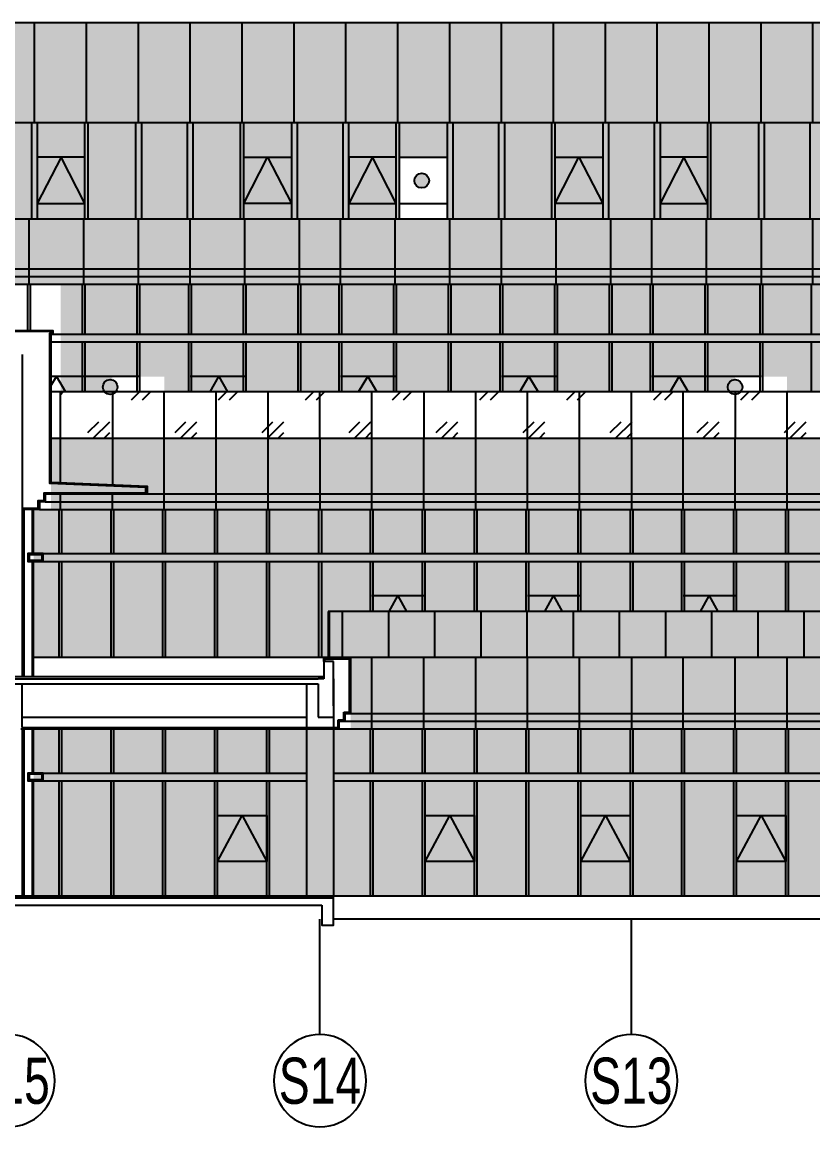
# Model space of a CAD drawing. Extents: x 1849385 to 2804940, y -773301 to -409130.
# Drawn here: x 2219001 to 2239556, y -644911 to -616208 of the extents above; entities that cross this region are included whole.
import ezdxf
from ezdxf.enums import TextEntityAlignment as Align

# ---------------------------------------------------------------- set-up
doc = ezdxf.new("R2010")
doc.units = 0
for name, color, linetype in [('#填充层', 8, 'Continuous'), ('#幕墙分格线-立面', 7, 'Continuous'), ('#标注', 1, 'Continuous'), ('#结构边线+内凹外凸边线', 5, 'Continuous'), ('1-WIN-1', 3, 'Continuous'), ('A-AL', 63, 'Continuous'), ('A-BEAM-PLAN-C', 2, 'Continuous'), ('A-WALL-E', 7, 'Continuous'), ('dim', 7, 'Continuous'), ('L立面-粗线', 7, 'Continuous'), ('L立面-细线', 5, 'Continuous'), ('消防救援', 1, 'Continuous')]:
    doc.layers.add(name, color=color, linetype=linetype)
doc.styles.add('JHZX', font='jrs.shx', dxfattribs={"width": 0.6, "bigfont": 'jhz.shx'})
pattern_1 = [(45, (-2310428.604579636, 616218.279194143), (-1131.370849898476, 1131.370849898476), [800, -800]), (45, (-2310428.604579636, 616501.1219066178), (-1131.370849898476, 1131.370849898476), [400, -1200]), (45, (-2310145.761867161, 616218.279194143), (-1131.370849898476, 1131.370849898476), [400, -1200])]

# ---------------------------------------------------------------- blocks, each defined once
blk = doc.blocks.new('*U6')
at = {"linetype": 'ByBlock'}
blk.add_line((-8.960830237663566e-17, -20), (0, -10.02375), dxfattribs=at)
blk.add_circle((0, -24), 4, dxfattribs=at)
at = {"color": 2, "linetype": 'ByBlock', "style": 'JHZX', "width": 0.75}
blk.add_attdef('AXES', text='', height=4, dxfattribs=at).set_placement((0, -24), align=Align.MIDDLE_CENTER)
blk = doc.blocks.new('A$C1BDD5639')
at = {"layer": '消防救援', "linetype": 'ByBlock'}
h = blk.add_hatch(color=256, dxfattribs=at)
h.dxf.hatch_style = 1
edge = h.paths.add_edge_path()
edge.add_arc((-283.3981844717637, 16.24005605746061), 191.414887807332, 0, 360)
blk.add_circle((-283.3981844717637, 16.24005605746061), 191.414887807332, dxfattribs=at)
blk = doc.blocks.new('A$C1b7c4d9e')
at = {"layer": '#标注', "color": 6, "ltscale": 300}
blk.add_lwpolyline([(-693.9752367627807, 0), (693.9752367627807, 0), (693.9752367627807, -1200), (-693.9752367627807, -1200)], close=True, dxfattribs=at)
blk.add_lwpolyline([(-693.9752367627807, -1200), (0, 0), (693.9752367627807, -1200)], dxfattribs=at)
blk = doc.blocks.new('A$C27fe7896')
at = {"layer": '#标注', "color": 6, "ltscale": 300}
for points in [[(-595.7580820610747, 1.164153218269348e-10), (595.7580820610747, 0), (595.7580820610747, -1200), (-595.7580820610747, -1199.999999999884), (-595.7580820610747, 1.164153218269348e-10)], [(-595.7580820610747, -1199.999999999884), (0, 5.820766091346741e-11), (595.7580820610747, -1200)]]:
    blk.add_lwpolyline(points, dxfattribs=at)
blk = doc.blocks.new('A$Cd764fef1')
at = {"layer": '#幕墙分格线-立面'}
for p, q in [((14136.91447498836, 23300.00000001467), (132245.3157999068, 23299.9999999993)), ((14136.91447498836, 20699.99999999953), (132245.3157999068, 20699.99999999953)), ((41062.28618747089, 20699.99999999953), (41062.28618747089, 18200.00000000536)), ((41212.28618747089, 20699.99999999953), (41212.28618747089, 18200.00000000536)), ((42450.6504968442, 18200.00000000512), (42450.6504968442, 20699.99999999953)), ((42530.65049684467, 18200.00000000512), (42530.6504968442, 20699.99999999953)), ((43769.01480621798, 20699.99999999953), (43769.01480621798, 18200.00000000559)), ((43919.01480621798, 20699.99999999953), (43919.01480621798, 18200.00000000559)), ((45109.01480621798, 20699.99999999953), (45109.01480621798, 18200.00000000536)), ((45259.01480621798, 20699.99999999953), (45259.01480621798, 18200.00000000536)), ((46497.37911559129, 18200.00000000512), (46497.37911559176, 20699.99999999953)), ((46577.37911559176, 18200.00000000512), (46577.37911559176, 20699.99999999953)), ((47815.74342496507, 20699.99999999953), (47815.74342496507, 18200.00000000559)), ((47965.74342496507, 20699.99999999953), (47965.74342496507, 18200.00000000559)), ((49155.74342496507, 20699.99999999953), (49155.74342496507, 18200.00000000536)), ((49305.74342496507, 20699.99999999953), (49305.74342496507, 18200.00000000536)), ((50544.10773433838, 18200.00000000512), (50544.10773433838, 20699.99999999953)), ((50624.10773433885, 18200.00000000512), (50624.10773433838, 20699.99999999953)), ((51862.47204371216, 20699.99999999953), (51862.47204371216, 18200.00000000559)), ((52012.47204371216, 20699.99999999953), (52012.47204371216, 18200.00000000559)), ((53202.47204371216, 20699.99999999953), (53202.47204371216, 18200.00000000536)), ((53352.47204371216, 20699.99999999953), (53352.47204371216, 18200.00000000536)), ((54590.83635308547, 18200.00000000512), (54590.83635308594, 20699.99999999953)), ((54670.83635308594, 18200.00000000512), (54670.83635308594, 20699.99999999953)), ((55909.20066245925, 20699.99999999953), (55909.20066245925, 18200.00000000559)), ((56059.20066245925, 20699.99999999953), (56059.20066245925, 18200.00000000559)), ((57249.20066245925, 20699.99999999953), (57249.20066245925, 18200.00000000536)), ((57399.20066245925, 20699.99999999953), (57399.20066245925, 18200.00000000536)), ((58637.56497183256, 18200.00000000512), (58637.56497183256, 20699.99999999953)), ((58717.56497183302, 18200.00000000512), (58717.56497183256, 20699.99999999953)), ((59955.92928120634, 20699.99999999953), (59955.92928120634, 18200.00000000559)), ((60105.92928120634, 20699.99999999953), (60105.92928120634, 18200.00000000559)), ((61295.92928120634, 20699.99999999953), (61295.92928120634, 18200.00000000536)), ((13936.91447498789, 18200.00000001164), (141738.7730374015, 18199.99999999977)), ((40998.07500151498, 16500.00000000047), (40998.07500151498, 18200.00000000698)), ((42420.04245886486, 16500.00000000047), (42420.04245886486, 18200.00000000698)), ((43842.01329635037, 16500.00000000151), (43842.01329635037, 18200.00000000803)), ((45186.05301250052, 16500.00000000151), (45186.05301250052, 18200.00000000803)), ((46608.07035260601, 16500.00000000151), (46608.07035260601, 18200.00000000803)), ((48029.97311010817, 16500.00000000338), (48029.97311010817, 18200.0000000099)), ((49091.5137398215, 16500.00000000151), (49091.5137398215, 18200.00000000803)), ((50513.41649732227, 16500.00000000151), (50513.41649732227, 18200.00000000803)), ((51935.43383742869, 16500.00000000151), (51935.43383742869, 18200.00000000803)), ((53279.47355357837, 16500.00000000151), (53279.47355357837, 18200.00000000803)), ((54701.44439106528, 16500.0000000014), (54701.44439106714, 18200.00000000768)), ((56123.41184841236, 16500.00000000116), (56123.41184841422, 18200.00000000733)), ((57184.98952718312, 16500.00000000268), (57184.98952718312, 18200.00000000873)), ((58606.89228402777, 16500.00000000268), (58606.89228402916, 18200.0000000085)), ((60028.90678885486, 18200.00000000838), (60028.90678885346, 16500.00000000256)), ((61372.94988079555, 16500.00000000163), (61372.94988079555, 18200.0000000071)), ((13936.91447498789, 16899.99999999895), (141738.7730374015, 16899.9999999993)), ((14086.91447498789, 16699.99999999884), (141588.7730374015, 16699.9999999993)), ((14236.91447498789, 16500.00000000233), (141438.7730374015, 16499.9999999993)), ((40963.07500151498, 15299.9999999993), (40963.07500151498, 16500.00000000035)), ((41033.07500151498, 15299.9999999993), (41033.07500151498, 16500.00000000035)), ((42385.04245886486, 15199.99999999476), (42385.04245886486, 16500.00000000035)), ((42455.04245886486, 15199.99999999476), (42455.04245886486, 16500.00000000035)), ((43807.01329635037, 15199.99999999581), (43807.01329635037, 16500.0000000014)), ((43877.01329635037, 15199.99999999581), (43877.01329635037, 16500.0000000014)), ((45151.05301250052, 15199.99999999581), (45151.05301250052, 16500.0000000014)), ((45221.05301250052, 15199.99999999581), (45221.05301250052, 16500.0000000014)), ((46573.07035260601, 15199.99999999581), (46573.07035260601, 16500.0000000014)), ((46643.07035260601, 15199.99999999581), (46643.07035260601, 16500.0000000014)), ((47994.97311010817, 15199.99999999767), (47994.97311010817, 16500.00000000326)), ((48064.97311010817, 15199.99999999767), (48064.97311010817, 16500.00000000326)), ((49056.5137398215, 15199.99999999581), (49056.5137398215, 16500.0000000014)), ((49126.5137398215, 15199.99999999581), (49126.5137398215, 16500.0000000014)), ((50478.41649732227, 15199.99999999581), (50478.41649732227, 16500.0000000014)), ((50548.41649732227, 15199.99999999581), (50548.41649732227, 16500.0000000014)), ((51900.43383742869, 15199.99999999581), (51900.43383742869, 16500.0000000014)), ((51970.43383742869, 15199.99999999581), (51970.43383742869, 16500.0000000014)), ((53244.47355357837, 15199.99999999581), (53244.47355357837, 16500.0000000014)), ((53314.47355357837, 15199.99999999581), (53314.47355357837, 16500.0000000014)), ((54666.44439106528, 15199.99999999569), (54666.44439106574, 16500.00000000116)), ((54736.44439106528, 15199.99999999569), (54736.44439106574, 16500.00000000116)), ((56088.41184841236, 15199.99999999546), (56088.41184841283, 16500.00000000093)), ((56158.41184841236, 15199.99999999546), (56158.41184841283, 16500.00000000093)), ((57149.98952718312, 15199.99999999697), (57149.98952718312, 16500.00000000244)), ((57219.98952718312, 15199.99999999697), (57219.98952718312, 16500.00000000244)), ((58571.89228402777, 15199.99999999697), (58571.89228402823, 16500.00000000244)), ((58641.89228402777, 15199.99999999697), (58641.89228402823, 16500.00000000244)), ((59993.90678885393, 16500.00000000244), (59993.90678885346, 15199.99999999686)), ((60063.90678885393, 16500.00000000244), (60063.90678885346, 15199.99999999686)), ((61337.94988079555, 15199.99999999593), (61337.94988079555, 16500.00000000116)), ((41567.28618747089, 15199.99999999604), (141538.7730374015, 15199.99999999581)), ((41567.28618747089, 14999.99999999604), (141538.7730374015, 14999.99999999581)), ((42385.04245886533, 13699.99999999837), (42385.04245886486, 14999.99999999476)), ((42455.04245886533, 13699.99999999837), (42455.04245886486, 14999.99999999476)), ((43807.01329635084, 13699.99999999942), (43807.01329635037, 14999.99999999581)), ((43877.01329635084, 13699.99999999942), (43877.01329635037, 14999.99999999581)), ((45151.05301250098, 13699.99999999942), (45151.05301250052, 14999.99999999581)), ((45221.05301250098, 13699.99999999942), (45221.05301250052, 14999.99999999581)), ((46573.07035260648, 13699.99999999942), (46573.07035260601, 14999.99999999581)), ((46643.07035260648, 13699.99999999942), (46643.07035260601, 14999.99999999581)), ((47994.97311010864, 13700.00000000128), (47994.97311010817, 14999.99999999767)), ((48064.97311010864, 13700.00000000128), (48064.97311010817, 14999.99999999767)), ((49056.51373982197, 13699.99999999942), (49056.5137398215, 14999.99999999581)), ((49126.51373982197, 13699.99999999942), (49126.5137398215, 14999.99999999581)), ((50478.41649732273, 13699.99999999942), (50478.41649732227, 14999.99999999581)), ((50548.41649732273, 13699.99999999942), (50548.41649732227, 14999.99999999581)), ((51900.43383742915, 13699.99999999942), (51900.43383742869, 14999.99999999581)), ((51970.43383742915, 13699.99999999942), (51970.43383742869, 14999.99999999581)), ((53244.47355357883, 13699.99999999942), (53244.47355357837, 14999.99999999581)), ((53314.47355357883, 13699.99999999942), (53314.47355357837, 14999.99999999581)), ((54666.44439106574, 13699.99999999919), (54666.44439106528, 14999.99999999558)), ((54736.44439106621, 13699.99999999919), (54736.44439106528, 14999.99999999558)), ((56088.41184841236, 13699.99999999895), (56088.41184841236, 14999.99999999546)), ((56158.41184841236, 13699.99999999895), (56158.41184841236, 14999.99999999546)), ((57149.98952718358, 13700.00000000035), (57149.98952718312, 14999.99999999686)), ((57219.98952718358, 13700.00000000035), (57219.98952718312, 14999.99999999686)), ((58571.89228402823, 13700.00000000047), (58571.89228402777, 14999.99999999686)), ((58641.89228402777, 13700.00000000047), (58641.89228402777, 14999.99999999686)), ((59993.90678885346, 14999.99999999686), (59993.90678885393, 13700.00000000047)), ((60063.90678885346, 14999.99999999686), (60063.90678885393, 13700.00000000047)), ((61337.94988079602, 13699.9999999993), (61337.94988079555, 14999.99999999581)), ((113308.401324918, 13699.99999999953), (41567.28618747042, 13699.9999999993)), ((44514.01480621472, 12500.00000000559), (44514.01480621472, 13699.9999999993)), ((45862.92434579786, 12500.00000000559), (45862.92434579786, 13699.9999999993)), ((47211.8338853796, 12500.00000000547), (47211.83388537914, 13699.9999999993)), ((48560.74342496227, 12500.00000000559), (48560.7434249646, 13699.9999999993)), ((49909.65296454448, 12500.00000000547), (49909.65296454262, 13699.9999999993)), ((51258.56250412669, 13699.9999999993), (51258.56250412716, 12500.00000000547)), ((52607.4720437089, 12500.00000000547), (52607.4720437089, 13699.9999999993)), ((53956.38158329111, 12500.00000000559), (53956.38158329343, 13699.99999999942)), ((55305.29112287378, 12500.00000000547), (55305.29112287657, 13699.99999999942)), ((56654.20066245552, 12500.00000000559), (56654.20066245552, 13699.99999999942)), ((58003.11020203866, 12500.00000000559), (58003.11020204052, 13699.99999999942)), ((59352.01974162227, 13699.99999999942), (59352.0197416204, 12500.00000000547)), ((60700.92928120308, 12500.00000000559), (60700.92928120354, 13699.99999999942)), ((41567.28618747042, 12500.00000000908), (141738.773037401, 12499.99999999953)), ((44514.01480621751, 10650.00000000093), (44514.01480621751, 12500.00000000873)), ((45862.92434579926, 10650.00000000105), (45862.92434579926, 12500.00000000861)), ((47211.8338853824, 10650.00000000105), (47211.83388538146, 12500.00000000861)), ((48560.74342496507, 12500.00000000838), (48560.74342496507, 10650.00000000093)), ((49909.65296454681, 10650.00000000105), (49909.65296454635, 12500.00000000827)), ((51258.56250412995, 10650.00000000105), (51258.56250412995, 12500.00000000815)), ((52607.47204371169, 10650.00000000093), (52607.47204371076, 12500.00000000803)), ((53956.38158329437, 10650.00000000105), (53956.38158329437, 12500.0000000078)), ((55305.29112287657, 10650.00000000093), (55305.2911228775, 12500.00000000768)), ((56654.20066245925, 12500.00000000768), (56654.20066245925, 10650.00000000093)), ((58003.11020204099, 10650.00000000093), (58003.11020204099, 12500.00000000745)), ((59352.0197416232, 10650.00000000105), (59352.01974162413, 12500.00000000733)), ((60700.92928120587, 10650.00000000093), (60700.92928120587, 12500.00000000722)), ((41417.28618747042, 11049.99999999953), (141738.773037401, 11049.99999999965)), ((40867.28618747089, 6299.999999996158), (40867.28618747089, 10649.99999999907)), ((41087.28618747089, 9499.999999996042), (41087.28618747089, 10649.99999999604)), ((41117.28618747089, 9499.999999996042), (41117.28618747089, 10649.99999999604)), ((41117.28618747089, 9499.999999996042), (41117.28618747089, 10649.99999999593)), ((41267.28618747089, 10650.0000000021), (141438.7730374015, 10649.99999999977)), ((41417.28618747089, 10849.9999999993), (141588.773037401, 10849.99999999965)), ((41781.1957270531, 9499.999999995809), (41781.1957270531, 10650.00000000198)), ((41851.1957270531, 9499.999999995809), (41851.1957270531, 10650.00000000198)), ((43130.10526663531, 9499.999999995925), (43130.10526663531, 10650.00000000186)), ((43200.10526663531, 9499.999999995925), (43200.10526663531, 10650.00000000186)), ((44479.01480621798, 9499.999999995809), (44479.01480621798, 10650.00000000186)), ((44549.01480621798, 9499.999999995809), (44549.01480621798, 10650.00000000186)), ((45827.92434579972, 9499.999999995925), (45827.92434579972, 10650.00000000198)), ((45897.92434579972, 9499.999999995925), (45897.92434579972, 10650.00000000198)), ((47176.83388538286, 9499.999999995925), (47176.83388538286, 10650.00000000186)), ((47246.83388538286, 9499.999999995925), (47246.83388538286, 10650.00000000186)), ((48525.74342496553, 10650.00000000186), (48525.74342496553, 9499.999999995809)), ((48595.74342496553, 10650.00000000186), (48595.74342496553, 9499.999999995809)), ((49874.65296454728, 9499.999999995925), (49874.65296454728, 10650.00000000186)), ((49944.65296454728, 9499.999999995925), (49944.65296454728, 10650.00000000186)), ((51223.56250413042, 9499.999999995925), (51223.56250413042, 10650.00000000186)), ((51293.56250413042, 9499.999999995925), (51293.56250413042, 10650.00000000186)), ((52572.47204371216, 9499.999999995809), (52572.47204371216, 10650.00000000163)), ((52642.47204371216, 9499.999999995809), (52642.47204371216, 10650.00000000163)), ((53921.38158329483, 9499.999999995925), (53921.38158329483, 10650.00000000175)), ((53991.38158329483, 9499.999999995925), (53991.38158329483, 10650.00000000175)), ((55270.29112287704, 9499.999999995809), (55270.2911228775, 10650.00000000175)), ((55340.29112287704, 9499.999999995809), (55340.2911228775, 10650.00000000175)), ((56619.20066245971, 10650.00000000163), (56619.20066245971, 9499.999999995809)), ((56689.20066245971, 10650.00000000163), (56689.20066245971, 9499.999999995809)), ((57968.11020204145, 9499.999999995809), (57968.11020204145, 10650.00000000163)), ((58038.11020204145, 9499.999999995809), (58038.11020204145, 10650.00000000163)), ((59317.01974162366, 9499.999999995925), (59317.01974162366, 10650.00000000151)), ((59387.01974162366, 9499.999999995925), (59387.01974162366, 10650.00000000151)), ((60665.92928120634, 9499.999999995809), (60665.92928120634, 10650.00000000163)), ((60735.92928120634, 9499.999999995809), (60735.92928120634, 10650.00000000163)), ((41367.28618746996, 9499.999999996042), (139938.773037401, 9499.999999996042)), ((41087.28618747089, 6299.999999996158), (41087.28618747089, 9299.999999995925)), ((41117.28618747089, 6299.999999996158), (41117.28618747089, 9299.999999995925)), ((41367.28618746996, 9299.999999996042), (139938.773037401, 9299.999999995925)), ((41781.19572705356, 6800.000000001164), (41781.1957270531, 9299.999999995809)), ((41851.19572705356, 6800.000000001164), (41851.1957270531, 9299.999999995809)), ((43130.10526663624, 6800.000000001164), (43130.10526663531, 9299.999999995809)), ((43200.10526663624, 6800.000000001164), (43200.10526663531, 9299.999999995809)), ((44479.01480621798, 6800.000000001397), (44479.01480621798, 9299.999999995809)), ((44549.01480621798, 6800.000000001397), (44549.01480621798, 9299.999999995809)), ((45827.92434580019, 6800.000000001397), (45827.92434579972, 9299.999999995809)), ((45897.92434580019, 6800.000000001397), (45897.92434579972, 9299.999999995809)), ((47176.83388538333, 6800.00000000163), (47176.83388538286, 9299.999999995809)), ((47246.83388538333, 6800.00000000163), (47246.83388538286, 9299.999999995809)), ((48525.74342496553, 9299.999999995809), (48525.74342496507, 6800.00000000163)), ((48595.74342496553, 9299.999999995809), (48595.74342496507, 6800.00000000163)), ((49874.65296454681, 7999.999999998836), (49874.65296454728, 9299.999999995809)), ((49944.65296454681, 7999.999999998836), (49944.65296454728, 9299.999999995809)), ((51223.56250412995, 7999.999999998836), (51223.56250413042, 9299.999999995809)), ((51293.56250412995, 7999.999999998836), (51293.56250413042, 9299.999999995809)), ((52572.47204371216, 7999.999999998836), (52572.47204371216, 9299.999999995809)), ((52642.47204371216, 7999.999999998836), (52642.47204371216, 9299.999999995809)), ((53921.38158329483, 7999.999999998836), (53921.38158329483, 9299.999999995809)), ((53991.38158329483, 7999.999999998836), (53991.38158329483, 9299.999999995809)), ((55270.29112287657, 7999.999999998836), (55270.29112287704, 9299.999999995809)), ((55340.29112287657, 7999.999999998836), (55340.29112287704, 9299.999999995809)), ((56619.20066245971, 9299.999999995809), (56619.20066245925, 7999.999999998836)), ((56689.20066245971, 9299.999999995809), (56689.20066245925, 7999.999999998836)), ((57968.11020204192, 7999.999999998836), (57968.11020204145, 9299.999999995809)), ((58038.11020204192, 7999.999999998836), (58038.11020204145, 9299.999999995809)), ((59317.01974162413, 7999.999999998836), (59317.01974162366, 9299.999999995809)), ((59387.01974162413, 7999.999999998836), (59387.01974162366, 9299.999999995809)), ((60665.92928120634, 7999.999999998836), (60665.92928120634, 9299.999999995809)), ((60735.92928120634, 7999.999999998836), (60735.92928120634, 9299.999999995809)), ((80949.57237494178, 7999.999999998952), (48770.74342496507, 7999.999999998836)), ((48770.74342496507, 7999.999999999302), (48770.74342496507, 6799.999999999302)), ((48785.74342496507, 7999.999999999302), (48785.74342496507, 6799.999999999302)), ((48800.74342496507, 7999.999999999302), (48800.74342496507, 6799.999999999302)), ((48660.74342496507, 6699.999999999302), (48660.74342496507, 6799.999999999302)), ((48690.74342496507, 6769.999999999302), (49330.74342496507, 6769.999999999302)), ((48690.74342496507, 6699.999999999302), (48690.74342496507, 6769.999999999302)), ((49330.74342496507, 5379.999999999302), (49330.74342496507, 6769.999999999302)), ((49909.65296454681, 4949.999999999418), (49909.65296454681, 6800.000000008382)), ((51258.56250412902, 4949.999999999534), (51258.56250412902, 6800.000000008265)), ((52607.47204371169, 4949.999999999418), (52607.47204371169, 6800.000000008149)), ((53956.38158329343, 4949.999999999534), (53956.38158329343, 6800.000000008033)), ((55305.29112287657, 4949.999999999534), (55305.29112287657, 6800.000000007916)), ((56654.20066245925, 6800.0000000078), (56654.20066245925, 4949.999999999418)), ((58003.11020204052, 4949.999999999651), (58003.11020204052, 6800.000000007683)), ((59352.01974162273, 4949.999999999767), (59352.01974162273, 6800.000000007567)), ((60700.9292812054, 4949.999999999651), (60700.9292812054, 6800.000000007451)), ((40817.28618747136, 4979.999999999302), (40817.28618747136, 6119.999999999418)), ((49030.74342496553, 5179.999999999302), (49180.74342496507, 5179.999999999302)), ((49030.74342496507, 4979.999999999302), (49030.74342496553, 5179.999999999302)), ((49180.74342496507, 5379.999999999302), (49330.74342496507, 5379.999999999302)), ((49180.74342496507, 5179.999999999302), (49180.74342496507, 5379.999999999302)), ((49210.74342496507, 5349.999999999302), (80584.57237494132, 5349.999999999418)), ((40817.28618747136, 4979.999999999302), (49030.74342496507, 4979.999999999302)), ((40867.28618747089, 599.9999999961583), (40867.28618747089, 4949.999999999069)), ((40867.28618747089, 4949.999999999069), (49060.74342496507, 4949.999999999302)), ((41087.28618747089, 3799.999999996042), (41087.28618747089, 4949.999999996042)), ((41117.28618747089, 3799.999999996042), (41117.28618747089, 4949.999999996042)), ((41117.28618747089, 3799.999999996042), (41117.28618747089, 4949.999999995925)), ((41781.1957270531, 3799.999999996042), (41781.1957270531, 4950.000000000466)), ((41851.1957270531, 3799.999999996042), (41851.1957270531, 4950.000000000466)), ((43130.10526663624, 3799.999999996042), (43130.10526663624, 4950.000000000466)), ((43200.10526663624, 3799.999999996042), (43200.10526663624, 4950.000000000466)), ((44479.01480621798, 3799.999999995925), (44479.01480621798, 4950.000000000349)), ((44549.01480621798, 3799.999999995925), (44549.01480621798, 4950.000000000349)), ((45827.92434580065, 3799.999999996042), (45827.92434580065, 4950.000000000233)), ((45897.92434580065, 3799.999999996042), (45897.92434580065, 4950.000000000233)), ((47176.83388538286, 3799.999999995925), (47176.83388538286, 4950.000000000233)), ((47246.83388538286, 3799.999999995925), (47246.83388538286, 4950.000000000233)), ((48560.74342496507, 4950.000000001863), (156925.6875123894, 4949.999999999302)), ((49060.74342496553, 5149.999999999302), (80734.57237494178, 5149.999999999302)), ((49874.65296454728, 3799.999999995925), (49874.65296454728, 4950.000000001863)), ((49944.65296454728, 3799.999999995925), (49944.65296454728, 4950.000000001863)), ((51223.56250412948, 3799.999999996042), (51223.56250412948, 4950.000000001863)), ((51293.56250412948, 3799.999999996042), (51293.56250412948, 4950.000000001863)), ((52572.47204371216, 3799.999999995925), (52572.47204371216, 4950.000000001863)), ((52642.47204371216, 3799.999999995925), (52642.47204371216, 4950.000000001863)), ((53921.3815832939, 3799.999999996042), (53921.3815832939, 4950.000000001863)), ((53991.3815832939, 3799.999999996042), (53991.3815832939, 4950.000000001863)), ((55270.29112287704, 3799.999999996042), (55270.29112287704, 4950.000000001746)), ((55340.29112287704, 3799.999999996042), (55340.29112287704, 4950.000000001746)), ((56619.20066245971, 4950.000000001746), (56619.20066245971, 3799.999999995925)), ((56689.20066245971, 4950.000000001746), (56689.20066245971, 3799.999999995925)), ((57968.11020204099, 3799.999999996158), (57968.11020204099, 4950.00000000163)), ((58038.11020204099, 3799.999999996158), (58038.11020204099, 4950.00000000163)), ((59317.0197416232, 3799.999999996275), (59317.0197416232, 4950.000000001746)), ((59387.0197416232, 3799.999999996275), (59387.0197416232, 4950.000000001746)), ((60665.92928120587, 3799.999999996158), (60665.92928120587, 4950.000000001746)), ((60735.92928120587, 3799.999999996158), (60735.92928120587, 4950.000000001746)), ((41367.28618746996, 3799.999999996042), (48210.7434249646, 3799.999999996042)), ((48910.7434249646, 3799.999999996042), (157025.6875123894, 3799.999999996042)), ((41087.28618747089, 599.9999999961583), (41087.28618747089, 3599.999999995925)), ((41117.28618747089, 599.9999999961583), (41117.28618747089, 3599.999999995925)), ((41367.28618746996, 3599.999999995925), (48210.7434249646, 3599.999999995925)), ((41781.19572705263, 599.9999999995343), (41781.1957270531, 3599.999999995809)), ((41851.19572705263, 599.9999999995343), (41851.1957270531, 3599.999999995809)), ((43130.10526663577, 599.9999999995343), (43130.10526663624, 3599.999999995925)), ((43200.10526663577, 599.9999999995343), (43200.10526663624, 3599.999999995925)), ((44479.01480621798, 599.9999999995343), (44479.01480621798, 3599.999999995809)), ((44549.01480621798, 599.9999999995343), (44549.01480621798, 3599.999999995809)), ((45827.92434579972, 599.9999999995343), (45827.92434580065, 3599.999999995925)), ((45897.92434579972, 599.9999999995343), (45897.92434580065, 3599.999999995925)), ((47176.8338853824, 599.9999999995343), (47176.83388538286, 3599.999999995809)), ((47246.8338853824, 599.9999999995343), (47246.83388538286, 3599.999999995809)), ((48910.7434249646, 3599.999999996042), (157025.6875123894, 3599.999999995925)), ((49874.65296454774, 599.9999999995343), (49874.65296454728, 3599.999999995809)), ((49944.65296454774, 599.9999999995343), (49944.65296454728, 3599.999999995809)), ((51223.56250413042, 599.9999999995343), (51223.56250412948, 3599.999999995925)), ((51293.56250413042, 599.9999999995343), (51293.56250412948, 3599.999999995925)), ((52572.47204371216, 599.9999999995343), (52572.47204371216, 3599.999999995809)), ((52642.47204371216, 599.9999999995343), (52642.47204371216, 3599.999999995809)), ((53921.38158329437, 599.9999999995343), (53921.3815832939, 3599.999999995925)), ((53991.38158329437, 599.9999999995343), (53991.3815832939, 3599.999999995925)), ((55270.2911228775, 599.9999999995343), (55270.29112287704, 3599.999999995809)), ((55340.2911228775, 599.9999999995343), (55340.29112287704, 3599.999999995809)), ((56619.20066245971, 3599.999999995809), (56619.20066245925, 599.9999999997672)), ((56689.20066245971, 3599.999999995809), (56689.20066245925, 599.9999999997672)), ((57968.11020204145, 599.9999999997672), (57968.11020204099, 3599.999999996042)), ((58038.11020204145, 599.9999999997672), (58038.11020204099, 3599.999999996042)), ((59317.01974162413, 599.9999999997672), (59317.0197416232, 3599.999999996158)), ((59387.01974162413, 599.9999999997672), (59387.0197416232, 3599.999999996158)), ((60665.92928120587, 599.9999999997672), (60665.92928120587, 3599.999999996042)), ((60735.92928120587, 599.9999999997672), (60735.92928120587, 3599.999999996042)), ((157025.6875123889, 599.9999999997672), (48910.74342496507, 599.9999999997672))]:
    blk.add_line(p, q, dxfattribs=at)
at = {"layer": '#幕墙分格线-立面', "ltscale": 300}
for points in [[(41137.28618747089, 20699.99999999953), (41137.28618747089, 23300.00000001432)], [(42490.6504968442, 20699.99999999732), (42490.6504968442, 23300.00000001094)], [(43844.01480621798, 20699.99999999953), (43844.01480621798, 23300.00000001432)], [(45184.01480621798, 20699.99999999953), (45184.01480621798, 23300.00000001432)], [(46537.37911559176, 20699.99999999581), (46537.37911559176, 23300.00000000943)], [(47890.74342496507, 20699.99999999953), (47890.74342496507, 23300.00000001432)], [(49230.74342496507, 20699.99999999953), (49230.74342496507, 23300.00000001432)], [(50584.10773433838, 20699.99999999732), (50584.10773433838, 23300.00000001094)], [(51937.47204371216, 20699.99999999953), (51937.47204371216, 23300.00000001432)], [(53277.47204371216, 20699.99999999953), (53277.47204371216, 23300.00000001432)], [(54630.83635308547, 20699.99999999651), (54630.83635308547, 23300.00000001013)], [(55984.20066245925, 20699.99999999953), (55984.20066245925, 23300.00000001432)], [(57324.20066245925, 20699.99999999953), (57324.20066245925, 23300.00000001432)], [(58677.56497183256, 20699.99999999732), (58677.56497183256, 23300.00000001094)], [(60030.92928120634, 20699.99999999953), (60030.92928120634, 23300.00000001432)], [(61370.92928120634, 20699.99999999953), (61370.92928120634, 23300.00000001432)]]:
    blk.add_lwpolyline(points, dxfattribs=at)
at = {"layer": '#幕墙分格线-立面'}
for points in [[(50624.10773433838, 19800.00000000035), (51862.47204371216, 19800.00000000035)], [(50624.10773433838, 18600.00000000035), (51862.47204371216, 18600.00000000035)], [(40522.28618746949, 14950.9044031048), (40522.28618746949, 15299.9999999993), (41617.28618747089, 15299.99999999942), (41617.28618747089, 15199.99999999953), (41567.28618747089, 15199.99999999953), (41567.28618747089, 11356.38297872269), (44067.28618747089, 11249.9999999993), (44067.28618747089, 11049.9999999993), (41417.28618747089, 11049.9999999993), (41417.28618747089, 10849.9999999993), (41267.28618747089, 10849.9999999993), (41267.28618747089, 10649.9999999993), (40817.28618746996, 10649.9999999993)], [(40817.28618746996, 10679.9999999993), (41237.28618747089, 10679.9999999993), (41237.28618747089, 10879.9999999993), (41387.28618747089, 10879.9999999993), (41387.28618747089, 11079.9999999993), (44037.28618747089, 11079.9999999993), (44037.28618747089, 11219.9999999993), (41537.28618747089, 11326.38297872269), (41537.28618747089, 15229.99999999953), (41587.28618747089, 15229.99999999953), (41587.28618747089, 15269.99999999942), (40552.28618746949, 15269.9999999993), (40552.28618746949, 14950.30146770121)], [(41816.19572705263, 11345.79108342144), (41816.1957270503, 12500.00000000559), (41816.19572705124, 13699.9999999993)], [(43165.10526663484, 13699.99999999919), (43165.10526663484, 12500.00000000885), (43165.10526663484, 11288.39067748166)], [(41816.19572705263, 10650.00000000105), (41816.19572705263, 11049.9999999993)], [(43165.10526663484, 10650.00000000105), (43165.10526663437, 11049.9999999993)], [(40787.28618747136, 4949.999999999069), (49060.74342496507, 4949.999999999302), (49060.74342496553, 5149.999999999302), (49210.74342496507, 5149.999999999302), (49210.74342496507, 5349.999999999302), (49360.74342496507, 5349.999999999302), (49360.74342496507, 6799.999999999302), (48660.74342496507, 6799.999999999418)], [(80934.57237494178, 6800.000000005704), (41117.28618747089, 6800.00000000908)]]:
    blk.add_lwpolyline(points, dxfattribs=at)
for points in [[(41367.28618746996, 9499.999999996042), (40967.28618747089, 9499.999999996042), (40967.28618747089, 9299.999999995925), (41367.28618746996, 9299.999999995925)], [(41337.28618746996, 9469.999999996042), (40997.28618747089, 9469.999999996042), (40997.28618747089, 9329.999999995925), (41337.28618746996, 9329.999999995925)], [(41367.28618746996, 3799.999999996042), (40967.28618747089, 3799.999999996042), (40967.28618747089, 3599.999999995925), (41367.28618746996, 3599.999999995925)], [(41337.28618746996, 3769.999999996042), (40997.28618747089, 3769.999999996042), (40997.28618747089, 3629.999999995925), (41337.28618746996, 3629.999999995925)]]:
    blk.add_lwpolyline(points, close=True, dxfattribs=at)
at = {"layer": '1-WIN-1'}
for p, q in [((40817.28618746996, 14669.99999999942), (40817.28618747089, 6299.999999999302)), ((48660.74342496507, 6299.999999999418), (15386.91447498836, 6299.999999999302)), ((48210.74342496367, 6119.999999999302), (48210.74342496507, 599.9999999993015)), ((48910.7434249646, 5249.999999999418), (48910.74342496507, 599.9999999993015)), ((40817.28618747042, 4949.999999999069), (40817.28618747089, 599.9999999993015))]:
    blk.add_line(p, q, dxfattribs=at)
blk.add_lwpolyline([(48910.74342496507, 549.9999999944121), (48910.74342496507, 599.9999999993015), (8193.457237494178, 599.9999999993015)], dxfattribs=at)
at = {"layer": 'A-AL'}
for centre, start, end in [((41570.28618747089, 15196.99999999953), 90, 180), ((41540.28618747089, 11329.25803408097), 180, 267.5633517466676), ((41570.28618747089, 11359.25803408097), 180, 267.5633517466676)]:
    blk.add_arc(centre, 3, start, end, dxfattribs=at)
at = {"layer": 'A-BEAM-PLAN-C'}
blk.add_line((40817.28618747136, 5249.999999999302), (48210.74342496414, 5249.999999999302), dxfattribs=at)
at = {"layer": 'A-WALL-E'}
for p, q in [((48910.74342496507, 6699.999999999302), (48660.74342496507, 6699.999999999302)), ((48660.74342496507, 6699.999999999302), (48660.74342496507, 6249.999999999302)), ((48910.74342496507, 5549.999999999302), (48910.74342496507, 6699.999999999302)), ((40008.28618747136, 6249.999999999418), (48510.7434249646, 6249.999999999302)), ((40008.28618747136, 6249.999999999302), (40817.28618747089, 6249.999999999534)), ((40008.28618747136, 6119.999999999418), (48510.7434249646, 6119.999999999302)), ((48660.74342496507, 6249.999999999302), (48510.7434249646, 6249.999999999302)), ((48510.7434249646, 6119.999999999302), (48510.7434249646, 5249.999999999302)), ((48910.74342496507, 6249.999999999302), (48910.7434249646, 5249.999999999302)), ((48510.7434249646, 5249.999999999302), (48910.7434249646, 5249.999999999302)), ((163735.854179061, -4.656612873077393e-10), (48910.74342496507, -5.820766091346741e-10))]:
    blk.add_line(p, q, dxfattribs=at)
for points in [[(-2100, 549.9999999994179), (-2100, -250.0000000006985), (-1700, -250.0000000006985), (-1700, 369.9999999994179), (48610.74342496507, 369.9999999940628)], [(48610.74342496507, 369.9999999944121), (48610.74342496507, -150.0000000055879), (48910.74342496507, -150.0000000055879), (48910.74342496507, 549.9999999944121), (-1900, 549.9999999994179)]]:
    blk.add_lwpolyline(points, dxfattribs=at)
at = {"layer": 'L立面-细线', "color": 6}
for points in [[(41567.28618747089, 13860.71597084228), (41709.05873019062, 14100.00000000093), (41946.05330641521, 13699.99999999942)], [(43842.01329635037, 14100.00000000081), (41567.28618747089, 14100.00000000093)], [(46608.07035260648, 14100.0000000007), (45186.05301250052, 14100.0000000007)], [(45708.79732621834, 13699.99999999919), (45933.61558281537, 14100.00000000058), (46158.43383941334, 13699.9999999993)], [(50513.41649732273, 14100.00000000128), (49091.5137398229, 14100.00000000128)], [(49565.48132565618, 13699.99999999942), (49802.46511857305, 14100.00000000128), (50039.44891149132, 13699.99999999942)], [(54701.44439106528, 14100.00000000105), (53279.47355357883, 14100.00000000105)], [(53753.46383274067, 13699.99999999942), (53990.45897232182, 14100.00000000105), (54227.45411190437, 13699.99999999942)], [(60028.90678885346, 14100.00000000081), (57184.98952718545, 14100.00000000081)], [(57658.97573746275, 13700.00000000128), (57895.96884260187, 14100.00000000081), (58132.94649835909, 13699.99999999942)], [(51258.56250413181, 8400.000000004191), (49909.6529645496, 8400.000000004191)], [(50359.28947774135, 7999.999999998836), (50584.10773434071, 8400.000000004191), (50808.925990941, 7999.999999998952)], [(55305.29112287937, 8400.000000004075), (53956.38158329716, 8400.000000004075)], [(54406.0180964889, 7999.999999998836), (54630.83635308826, 8400.000000004075), (54855.65460968856, 7999.999999998952)], [(59352.01974162553, 8400.000000004424), (58003.11020204332, 8400.000000004424)], [(58452.74671523506, 7999.999999998952), (58677.56497183442, 8400.000000004424), (58902.38322843472, 7999.999999999069)]]:
    blk.add_lwpolyline(points, dxfattribs=at)
at = {"layer": '#幕墙分格线-立面', "color": 6, "ltscale": 300}
for name, p, xscale in [('A$C27fe7896', (41831.90175054269, 19800.00000000023), -1.038590604026846), ('A$C27fe7896', (47196.99467866356, 19800.00000000023), 1.038590604026846), ('A$C27fe7896', (49925.35898803687, 19800.00000000023), -1.038590604026846), ('A$C27fe7896', (55290.45191615773, 19800.00000000023), 1.038590604026846), ('A$C27fe7896', (58018.81622553105, 19800.00000000023), -1.038590604026846), ('A$C1b7c4d9e', (46537.40152722597, 2700), 0.9214697406340058), ('A$C1b7c4d9e', (51933.03968555527, 2699.999999996391), 0.9214697406340058), ('A$C1b7c4d9e', (55979.723481033, 2699.999999997788), 0.9214697406340058), ('A$C1b7c4d9e', (60026.49692305038, 2700.000000005122), 0.9214697406340058)]:
    blk.add_blockref(name, p, dxfattribs=dict(at, xscale=xscale))
at = {"layer": '消防救援', "linetype": 'ByBlock', "rotation": 270}
for p in [(51188.50359890005, 18907.99040892243), (43091.09526138427, 13545.87335357477), (59333.00973637262, 13545.87335356767)]:
    blk.add_blockref('A$C1BDD5639', p, dxfattribs=at)
blk = doc.blocks.new('TC3')
at = {"layer": '#填充层', "ltscale": 5}
h = blk.add_hatch(dxfattribs=at)
h.set_pattern_fill('DOTS', color=256, scale=200)
h.set_pattern_definition([(0, (-2310428.604579636, 616218.279194143), (158.75, 317.5), [0, -317.5])])
h.paths.add_polyline_path([(-90678.02961243596, -10799.99999999022), (9193.457237494644, -10799.99999999022), (9193.457237494644, -12649.99999999953), (-90678.02961243596, -12649.99999999953)])
h.paths.add_polyline_path([(9193.457237494644, -6800), (-118025.8478431869, -6800), (-118025.8478431869, -5099.99999998766), (9193.457237494644, -5099.99999998766)])
h.paths.add_polyline_path([(-118108.4013249185, 1.53668224811554e-08), (0, 1.53668224811554e-08), (0, -2599.999999999767), (-118108.4013249185, -2599.999999999767)])
h.paths.add_polyline_path([(-34773.82894997671, -16500.00000000012), (-34773.82894997671, -18350), (24680.37171248253, -18350), (24680.37171248253, -16500)])
h.paths.add_polyline_path([(-51660.74342496507, -18350.00000000012), (-51660.74342496507, -16500), (-82884.57237494178, -16500), (-82884.57237494178, -18350)])
at = {"layer": '#填充层'}
h = blk.add_hatch(dxfattribs=at)
h.set_pattern_fill('DASH', color=256, scale=200, style=0)
h.set_pattern_definition([(0, (-2310428.604579636, 616218.279194143), (190.5, 190.5), [190.5, -190.5])])
h.paths.add_polyline_path([(-116639.4013249185, -5099.999999999534), (-116639.4013249185, -2599.999999999884), (-117858.4013249185, -2599.999999999767), (-117858.4013249185, -5099.999999999534)])
h.paths.add_polyline_path([(-108709.9440874243, -5099.999999999534), (-108709.9440874243, -2599.999999999767), (-110098.3083967976, -2599.999999999767), (-110098.3083967976, -5099.999999999534)])
h.paths.add_polyline_path([(-104663.2154686772, -5099.999999999534), (-104663.2154686768, -2599.999999999767), (-107219.9440874243, -2599.999999999767), (-107219.9440874243, -5099.999999999534)])
h.paths.add_polyline_path([(-100616.4868499301, -5099.999999999534), (-100616.4868499297, -2599.999999999767), (-103173.2154686772, -2599.999999999767), (-103173.2154686772, -5099.999999999651)])
h.paths.add_polyline_path([(-92523.02961243596, -5099.999999999534), (-92523.02961243642, -2599.999999999534), (-95079.75823118305, -2599.999999999651), (-95079.75823118258, -5099.999999999418)])
h.paths.add_polyline_path([(-88476.30099368887, -5099.999999999534), (-88476.30099368887, -2599.999999999651), (-91033.02961243596, -2599.999999999534), (-91033.02961243596, -5099.999999999534)])
h.paths.add_polyline_path([(-84429.57237494178, -5099.999999999651), (-84429.57237494178, -2599.999999999651), (-86986.3009936884, -2599.999999999651), (-86986.3009936884, -5099.999999999651)])
h.paths.add_polyline_path([(-76336.1151374476, -5099.999999999418), (-76336.11513744807, -2599.999999999534), (-78892.84375619423, -2599.999999999534), (-78892.84375619423, -5099.999999999418)])
h.paths.add_polyline_path([(-72289.38651870005, -5099.999999999534), (-72289.38651870051, -2599.999999999534), (-74846.1151374476, -2599.999999999534), (-74846.11513744714, -5099.999999999418)])
h.paths.add_polyline_path([(-68242.65789995342, -5099.999999999534), (-68242.65789995296, -2599.999999999651), (-70799.38651870005, -2599.999999999534), (-70799.38651870051, -5099.999999999534)])
h.paths.add_polyline_path([(-60149.20066245878, -3900.000000000116), (-60149.20066245925, -2599.999999999767), (-62705.92928120634, -2599.999999999767), (-62705.92928120634, -3900)])
h.paths.add_polyline_path([(-56102.47204371216, -3900.000000000116), (-56102.47204371169, -2599.999999999884), (-58659.20066245971, -2599.999999999767), (-58659.20066245878, -3900.000000000116)])
h.paths.add_polyline_path([(-52055.74342496507, -3900), (-52055.74342496507, -2599.999999999767), (-54612.47204371216, -2599.999999999767), (-54612.47204371216, -3900)])
h.paths.add_polyline_path([(-43962.28618747089, -3900.000000000116), (-43962.28618747089, -2599.999999999651), (-46519.01480621798, -2599.999999999767), (-46519.01480621798, -3900)])
h.paths.add_polyline_path([(-39915.55756872427, -3900.000000000116), (-39915.5575687238, -2599.999999999767), (-42472.28618747136, -2599.999999999651), (-42472.28618747089, -3900.000000000116)])
h.paths.add_polyline_path([(-35868.82894997671, -3900.000000000116), (-35868.82894997671, -2599.999999999651), (-38425.5575687238, -2599.999999999651), (-38425.55756872334, -3900.000000000116)])
h.paths.add_polyline_path([(-27775.37171248253, -3900.000000000116), (-27775.371712483, -2599.999999999534), (-30332.10033122962, -2599.999999999651), (-30332.10033122962, -3900)])
h.paths.add_polyline_path([(-23728.64309373591, -3900.000000000116), (-23728.64309373545, -2599.999999999534), (-26285.37171248253, -2599.999999999534), (-26285.37171248253, -3900.000000000116)])
h.paths.add_polyline_path([(-19681.91447498836, -3900), (-19681.91447498836, -2599.999999999651), (-22238.64309373498, -2599.999999999651), (-22238.64309373545, -3900)])
h.paths.add_polyline_path([(-11588.45723749464, -3899.999999999884), (-11588.45723749418, -2599.999999999651), (-14145.18585624173, -2599.999999999651), (-14145.18585624127, -3900)])
h.paths.add_polyline_path([(-7541.728618747089, -3900), (-7541.728618746623, -2599.999999999767), (-10098.45723749418, -2599.999999999651), (-10098.45723749418, -3899.999999999884)])
h.paths.add_polyline_path([(-2005, -2599.999999999651), (-2005, -3900.000000000116), (-250, -3900), (-250, -2599.999999999767)])
h.paths.add_polyline_path([(-3495, -3900.000000000233), (-3495, -2599.999999999651), (-6051.728618747555, -2599.999999999651), (-6051.728618747555, -3900.000000000116)])
h.paths.add_polyline_path([(-97808.12254055729, -5099.999999998021), (-97808.12254055683, -3499.999999998952), (-96569.75823118305, -3499.999999998836), (-96569.75823118305, -2599.999999996857), (-99126.48684993014, -2599.999999999767), (-99126.48684993014, -5099.999999999534)])
h.paths.add_polyline_path([(-81621.20806556847, -5099.999999999534), (-81621.20806556847, -3499.999999998952), (-80382.84375619516, -3499.999999998952), (-80382.84375619469, -2599.999999999651), (-82939.57237494225, -2599.999999999651), (-82939.57237494225, -5099.999999999534)])
h.paths.add_polyline_path([(-65434.29359058058, -3499.999999998952), (-64195.92928120634, -3499.999999998952), (-64195.92928120587, -2599.999999999884), (-66752.65789995342, -2599.999999999884), (-66752.65789995342, -3900), (-65434.29359058011, -3899.999999999884)])
h.paths.add_polyline_path([(-49247.37911559129, -3499.999999998952), (-48009.01480621798, -3499.999999998836), (-48009.01480621798, -2599.999999999767), (-50565.74342496507, -2599.999999999767), (-50565.74342496507, -3900), (-49247.37911559129, -3900.000000000116)])
h.paths.add_polyline_path([(-33060.46464060294, -3900.000000000116), (-33060.46464060294, -3499.999999998836), (-31822.10033122962, -3499.999999998952), (-31822.10033122962, -2599.999999999534), (-34378.82894997671, -2599.999999999651), (-34378.82894997671, -3900.000000000116)])
h.paths.add_polyline_path([(-16873.55016561458, -3499.999999998952), (-15635.18585624127, -3499.999999998836), (-15635.18585624127, -2599.999999999534), (-18191.91447498789, -2599.999999999651), (-18191.91447498836, -3900), (-16873.55016561458, -3899.999999999884)])
at = {"layer": '#填充层', "ltscale": 5}
h = blk.add_hatch(dxfattribs=at)
h.set_pattern_fill('玻璃A', color=256, scale=200)
h.set_pattern_definition(pattern_1)
h.paths.add_polyline_path([(8918.457237494644, -5099.999999999534), (-67497.65789995389, -5099.999999999534), (-67497.65789995389, -3900), (8918.457237494644, -3900)])
h.paths.add_polyline_path([(-83444.57237494178, -15300.00000000047), (-51325.74342496507, -15300.00000000047), (-51325.74342496507, -16500), (-83444.57237494178, -16500)])
h.paths.add_polyline_path([(-35108.82894997671, -15300.00000000023), (24405.37171248253, -15300.00000000023), (24405.37171248253, -16500), (-35108.82894997671, -16500)])
h = blk.add_hatch(dxfattribs=at)
h.set_pattern_fill('玻璃1', color=256, scale=200)
h.set_pattern_definition([(45, (-2310428.604579636, 616298.279194143), (-979.7671560120802, 979.7671560120802), [448.0000000000001, -1152]), (45, (-2310236.604579636, 616378.279194143), (-979.7671560120802, 979.7671560120802), [192, -1408]), (45, (-2310428.604579636, 616378.279194143), (-979.7671560120802, 979.7671560120802), [320, -1280]), (45, (-2310332.604579636, 616298.279194143), (1074.802307403552, -1074.802307403552), [400, -1200]), (45, (-2310428.604579636, 616218.279194143), (-979.7671560120802, 979.7671560120802), [640, -960]), (45, (-2310428.604579636, 616458.279194143), (-979.7671560120802, 979.7671560120802), [160, -1440])])
h.paths.add_polyline_path([(-44817.28618747089, -16999.99999999953), (-44817.28618747089, -14000.00000000349), (-41617.28618747089, -14000.00000000349), (-41617.28618747042, -16999.99999999953), (-35138.82894997718, -16999.99999999953), (-35138.82894997718, -15300.00000000023), (7443.457237494178, -15300.00000000023), (7443.457237494178, -12649.99999999953), (-91128.02961243596, -12649.99999999953), (-91128.02961243596, -16499.99999999022), (-83474.57237494178, -16499.99999999034), (-83474.57237494178, -15300.00000000058), (-51065.74342496553, -15300.00000000047), (-51065.74342496507, -16999.99999999953)])
h.paths.add_polyline_path([(-87731.3009936912, -9199.999999966822), (-87731.30099369073, -9600.000000016647), (-72893.29605828458, -9600.000000016531), (-72893.29605828458, -9199.999999972759), (-71544.38651870238, -9199.999999972759), (-71544.38651870238, -9600.000000016298), (-56706.38158329483, -9600.000000016531), (-56706.38158329483, -9199.999999995925), (-55357.47204371216, -9199.999999995925), (-55357.47204371216, -9600.000000016531), (-40519.46710830601, -9600.000000016647), (-40519.46710830601, -9199.999999995925), (-39170.55756872334, -9199.999999995809), (-39170.5575687238, -9600.000000016647), (-24332.55263331439, -9600.000000016531), (-24332.55263331626, -9199.999999995925), (-22983.64309373684, -9199.999999995809), (-22983.64309373545, -9600.000000016531), (-18936.91447498789, -9600.000000016531), (-18936.91447498789, -10799.99999999953), (-8145.638158329763, -10799.99999999977), (-8145.638158329297, -9199.999999995925), (-6796.728618747555, -9199.999999995925), (-6796.728618747089, -10799.99999999977), (9043.457237494178, -10799.99999999977), (9043.457237494178, -6799.999999999302), (-90429.12007285468, -6799.999999999302), (-90429.12007285468, -9600.000000016531), (-89080.21053327248, -9600.000000016531), (-89080.21053327201, -9199.999999966938)])
h.paths.add_polyline_path([(-62138.23497448303, -22699.99999999953), (-62138.23497448303, -19700.00000000326), (-60718.11020204145, -19700.00000000314), (-60718.11020204099, -22699.99999999953), (-48633.36052996712, -22699.99999999953), (-48633.36052996712, -19700.00000000349), (-45433.36052996712, -19700.00000000338), (-45433.36052996758, -22699.99999999942), (-41001.21184497513, -22699.9999999993), (-41001.21184497513, -19700.00000000326), (-37801.21184497466, -19700.00000000326), (-37801.21184497466, -22699.9999999993), (-1436.090460417792, -22699.99999999942), (-1436.090460417792, -19700.00000000338), (40.69171089492738, -19700.00000000338), (40.69171089539304, -22699.99999999942), (24530.37171248253, -22699.99999999953), (24530.37171248253, -18350.00000000338), (-5447.81907916395, -18350.00000000338), (-5447.81907916395, -19500.00000000349), (-16239.09539582254, -19500.00000000338), (-16239.09539582301, -18350.00000000349), (-91128.02961243596, -18350.00000000338), (-91128.02961243596, -22699.99999999953)])
h = blk.add_hatch(dxfattribs=at)
h.set_pattern_fill('玻璃A', color=256, scale=200)
h.set_pattern_definition(pattern_1)
h.paths.add_polyline_path([(-18936.91447498789, -9600.000000016531), (-90429.12007285375, -9600.000000016531), (-90429.12007285375, -10799.99999999022), (-18936.91447498789, -10799.99999999022)])
at = {"layer": 'L立面-粗线'}
h = blk.add_hatch(dxfattribs=at)
h.set_pattern_fill('CROSS', color=8, scale=200)
h.set_pattern_definition([(0, (-116639.4013249185, -5099.999999989406), (317.5, 317.5), [158.75, -476.25]), (90, (-116560.0263249185, -5179.374999989406), (-317.5, 317.5), [158.75, -476.25])])
h.paths.add_polyline_path([(-110098.3083967976, -2599.999999999884), (-116639.4013249185, -2599.999999999884), (-116639.4013249185, -5099.999999987893), (-110098.3083967976, -5099.999999987893)])
h.paths.add_polyline_path([(-108709.9440874243, -2599.999999999767), (-107219.9440874243, -2599.999999999767), (-107219.9440874243, -5099.999999988708), (-108709.9440874243, -5099.999999988708)])
h.paths.add_polyline_path([(-104663.2154686772, -2599.999999999767), (-103173.2154686772, -2599.999999999767), (-103173.2154686772, -5099.999999989057), (-104663.2154686772, -5099.999999989057)])
h.paths.add_polyline_path([(-100616.4868499301, -2599.999999999767), (-99126.48684993014, -2599.999999999767), (-99126.48684993014, -5099.999999989406), (-100616.4868499301, -5099.999999989406)])
h.paths.add_polyline_path([(-96569.75823118305, -2599.999999999767), (-95079.75823118305, -2599.999999999767), (-95079.75823118305, -5099.999999989057), (-96569.75823118305, -5099.999999989057)])
h.paths.add_polyline_path([(-92523.02961243596, -2599.999999999767), (-91033.02961243596, -2599.999999999767), (-91033.02961243596, -5099.999999988708), (-92523.02961243596, -5099.999999988708)])
h.paths.add_polyline_path([(-88476.30099368887, -2599.999999999767), (-86986.30099368887, -2599.999999999767), (-86986.30099368887, -5099.999999989057), (-88476.30099368887, -5099.999999989057)])
h.paths.add_polyline_path([(-84429.57237494178, -2599.999999999767), (-82939.57237494178, -2599.999999999767), (-82939.57237494178, -5099.999999989406), (-84429.57237494178, -5099.999999989406)])
h.paths.add_polyline_path([(-80382.84375619469, -2599.999999999767), (-78892.84375619469, -2599.999999999767), (-78892.84375619469, -5099.999999989057), (-80382.84375619469, -5099.999999989057)])
h.paths.add_polyline_path([(-76336.1151374476, -2599.999999999767), (-74846.1151374476, -2599.999999999767), (-74846.1151374476, -5099.999999988708), (-76336.1151374476, -5099.999999988708)])
h.paths.add_polyline_path([(-72289.38651870051, -2599.999999999767), (-70799.38651870051, -2599.999999999767), (-70799.38651870051, -5099.999999989057), (-72289.38651870051, -5099.999999989057)])
h.paths.add_polyline_path([(-3495, -3900), (-2005.000000000466, -3900), (-2005, -2599.999999999767), (-3495, -2599.999999999767)])
h.paths.add_polyline_path([(-7541.728618747089, -3900.000000000233), (-6051.728618747089, -3900), (-6051.728618747089, -2599.999999999767), (-7541.728618747089, -2599.999999999767)])
h.paths.add_polyline_path([(-11588.45723749371, -3900), (-10098.45723749371, -3900), (-10098.45723749418, -2599.999999999767), (-11588.45723749418, -2599.999999999767)])
h.paths.add_polyline_path([(-15635.18585624127, -3900), (-14145.18585624127, -3900), (-14145.18585624127, -2599.999999999767), (-15635.18585624127, -2599.999999999767)])
h.paths.add_polyline_path([(-19681.91447498882, -3900.000000000116), (-18191.91447498836, -3900.000000000116), (-18191.91447498836, -2599.999999999767), (-19681.91447498836, -2599.999999999767)])
h.paths.add_polyline_path([(-23728.64309373545, -3900), (-22238.64309373545, -3900), (-22238.64309373545, -2599.999999999767), (-23728.64309373545, -2599.999999999767)])
h.paths.add_polyline_path([(-27775.37171248253, -3900), (-26285.37171248253, -3900), (-26285.37171248253, -2599.999999999767), (-27775.37171248253, -2599.999999999767)])
h.paths.add_polyline_path([(-31822.10033122962, -3899.999999999884), (-30332.10033122962, -3899.999999999884), (-30332.10033122962, -2599.999999999767), (-31822.10033122962, -2599.999999999767)])
h.paths.add_polyline_path([(-35868.82894997718, -3900.000000000116), (-34378.82894997671, -3900.000000000116), (-34378.82894997671, -2599.999999999767), (-35868.82894997671, -2599.999999999767)])
h.paths.add_polyline_path([(-39915.5575687238, -3900.000000000116), (-38425.5575687238, -3900), (-38425.5575687238, -2599.999999999767), (-39915.5575687238, -2599.999999999767)])
h.paths.add_polyline_path([(-43962.28618747089, -3899.999999999884), (-42472.28618747089, -3899.999999999884), (-42472.28618747089, -2599.999999999767), (-43962.28618747089, -2599.999999999767)])
h.paths.add_polyline_path([(-48009.01480621798, -3900.000000000116), (-46519.01480621798, -3900), (-46519.01480621798, -2599.999999999767), (-48009.01480621798, -2599.999999999767)])
h.paths.add_polyline_path([(-52055.7434249646, -3900), (-50565.74342496507, -3900), (-50565.74342496507, -2599.999999999767), (-52055.74342496507, -2599.999999999767)])
h.paths.add_polyline_path([(-56102.47204371216, -3900.000000000116), (-54612.47204371216, -3900), (-54612.47204371216, -2599.999999999767), (-56102.47204371216, -2599.999999999767)])
h.paths.add_polyline_path([(-60149.20066245925, -3900), (-58659.20066245878, -3900), (-58659.20066245925, -2599.999999999767), (-60149.20066245925, -2599.999999999767)])
h.paths.add_polyline_path([(-64195.92928120634, -3900), (-62705.92928120634, -3900.000000000116), (-62705.92928120634, -2599.999999999767), (-64195.92928120634, -2599.999999999767)])
h.paths.add_polyline_path([(-67497.65789995389, -5099.999999989406), (-67497.65789995389, -3899.999999999884), (-66752.65789995342, -3900.000000000116), (-66752.65789995342, -2599.999999999767), (-68242.65789995342, -2599.999999999767), (-68242.65789995342, -5099.999999989406)])
blk = doc.blocks.new('*U34')
at = {"layer": '#幕墙分格线-立面', "ltscale": 300}
blk.add_lwpolyline([(0, -599.9999999959255), (0, 599.999999995809)], dxfattribs=at)
blk = doc.blocks.new('*U35')
at = {"layer": '#幕墙分格线-立面', "color": 0, "linetype": 'ByBlock', "lineweight": -2, "transparency": 16777216}
for p in [(0, 0), (1200, 0), (2400, 0), (3600, 0), (4800, 0), (6000, 0), (7200, 0), (8400, 0), (9600, 0), (10800, 0), (12000, 0), (13200, 0), (14400, 0), (15600, 0)]:
    blk.add_blockref('*U34', p, dxfattribs=at)

msp = doc.modelspace()

# ---------------------------------------------------------------- hatches: boundary and pattern name
at = {"layer": '#填充层', "ltscale": 300}
h = msp.add_hatch(color=252, dxfattribs=at)
h.dxf.hatch_style = 1
h.paths.add_polyline_path([(2219300.574967199, -630018.2791941463), (2222662.303585947, -630018.2791941463), (2222662.303585947, -628868.2791941464), (2219300.5749672, -628868.2791941464)])
h.paths.add_polyline_path([(2222662.303585947, -630218.2791941464), (2219300.574967199, -630218.2791941464), (2219300.5749672, -632718.2791941335), (2222662.303585947, -632718.2791941335)])
h = msp.add_hatch(color=252, dxfattribs=at)
h.dxf.hatch_style = 1
h.paths.add_polyline_path([(2219300.574967199, -635718.2791941463), (2222662.303585947, -635718.2791941463), (2222662.303585947, -634568.2791941464), (2219300.5749672, -634568.2791941464)])
h.paths.add_polyline_path([(2222662.303585947, -635918.2791941464), (2219300.574967199, -635918.2791941464), (2219300.5749672, -638918.2791941428), (2222662.303585947, -638918.2791941428)])

# ---------------------------------------------------------------- block references
at = {"layer": '#标注', "linetype": 'ByBlock'}
ref = msp.add_blockref('*U6', (2218650.5749672, -636511.1541941421), dxfattribs=dict(at, xscale=-300, yscale=300, zscale=300))
ref.add_attrib('AXES', 'S15', dxfattribs={"layer": '0', "color": 2, "linetype": 'ByBlock', "height": 1200, "style": 'JHZX', "width": 0.75}).set_placement((2218650.5749672, -643711.1541941421), align=Align.MIDDLE_CENTER)
ref = msp.add_blockref('*U6', (2226744.032204694, -636511.154194142), dxfattribs=dict(at, xscale=-300, yscale=300, zscale=300))
ref.add_attrib('AXES', 'S14', dxfattribs={"layer": '0', "color": 2, "linetype": 'ByBlock', "height": 1200, "style": 'JHZX', "width": 0.75}).set_placement((2226744.032204694, -643711.154194142), align=Align.MIDDLE_CENTER)
ref = msp.add_blockref('*U6', (2234837.489442188, -636511.154194142), dxfattribs=dict(at, xscale=-300, yscale=300, zscale=300))
ref.add_attrib('AXES', 'S13', dxfattribs={"layer": '0', "color": 2, "linetype": 'ByBlock', "height": 1200, "style": 'JHZX', "width": 0.75}).set_placement((2234837.489442188, -643711.154194142), align=Align.MIDDLE_CENTER)

# ---------------------------------------------------------------- next in the draw order: block references
at = {"layer": 'dim', "ltscale": 300}
msp.add_blockref('A$Cd764fef1', (2178183.288779729, -639518.2791941423), dxfattribs=at)

# ---------------------------------------------------------------- next in the draw order: linework, layer by layer
at = {"layer": '#结构边线+内凹外凸边线', "ltscale": 300, "const_width": 20}
msp.add_lwpolyline([(2310428.604579636, -618818.2791941428), (2192320.203254717, -618818.2791941428), (2192320.203254717, -616218.2791941277), (2310428.604579636, -616218.2791941277)], close=True, dxfattribs=at)
for points in [[(2192120.203254717, -621318.2791941426), (2192120.203254717, -622618.2791941434), (2192270.203254718, -622618.2791941441), (2192270.203254717, -622818.279194143), (2192420.203254717, -622818.2791941435), (2192420.203254717, -623018.27919414), (2319622.061817131, -623018.27919414), (2319622.061817131, -622818.2791941429), (2319772.061817131, -622818.279194143), (2319772.061817131, -622618.2791941429), (2319922.061817131, -622618.2791941429), (2319922.061817131, -621318.2791941426), (2192120.203254717, -621318.2791941307)], [(2319922.06181713, -627018.2791941428), (2319922.06181713, -628468.2791941426), (2319772.061817129, -628468.2791941433), (2319772.061817129, -628668.2791941427), (2319622.06181713, -628668.2791941427), (2319622.06181713, -628868.2791941424), (2219450.5749672, -628868.279194143), (2219450.5749672, -628668.279194143), (2219600.5749672, -628668.2791941427), (2219600.5749672, -628468.279194143), (2222250.5749672, -628468.2791941428), (2222250.5749672, -628268.279194143), (2219753.5749672, -628159.0211600614), (2219750.574967199, -627018.2791941332), (2319922.06181713, -627018.2791941428)], [(2227544.032204694, -632718.279194143), (2227544.032204694, -634168.279194143), (2227394.032204694, -634168.279194143), (2227394.032204694, -634368.279194143), (2227244.032204695, -634368.2791941427), (2227244.032204695, -634568.2791941405), (2259067.861154671, -634568.279194143), (2259060.524913184, -634368.279194143), (2258917.861154671, -634368.279194143), (2258917.861154671, -634168.279194143), (2258767.861154671, -634168.279194143), (2258767.861154671, -632718.2791941366), (2227544.032204694, -632718.2791941339)]]:
    msp.add_lwpolyline(points, dxfattribs=at)

# ---------------------------------------------------------------- next in the draw order: block references
at = {"layer": '#幕墙分格线-立面', "xscale": -1}
msp.add_blockref('*U35', (2242930.946679682, -632118.2791941393), dxfattribs=at)
at = {"layer": 'dim'}
msp.add_blockref('TC3', (2310428.604579636, -616218.279194143), dxfattribs=at)

doc.saveas('drawing.dxf')
